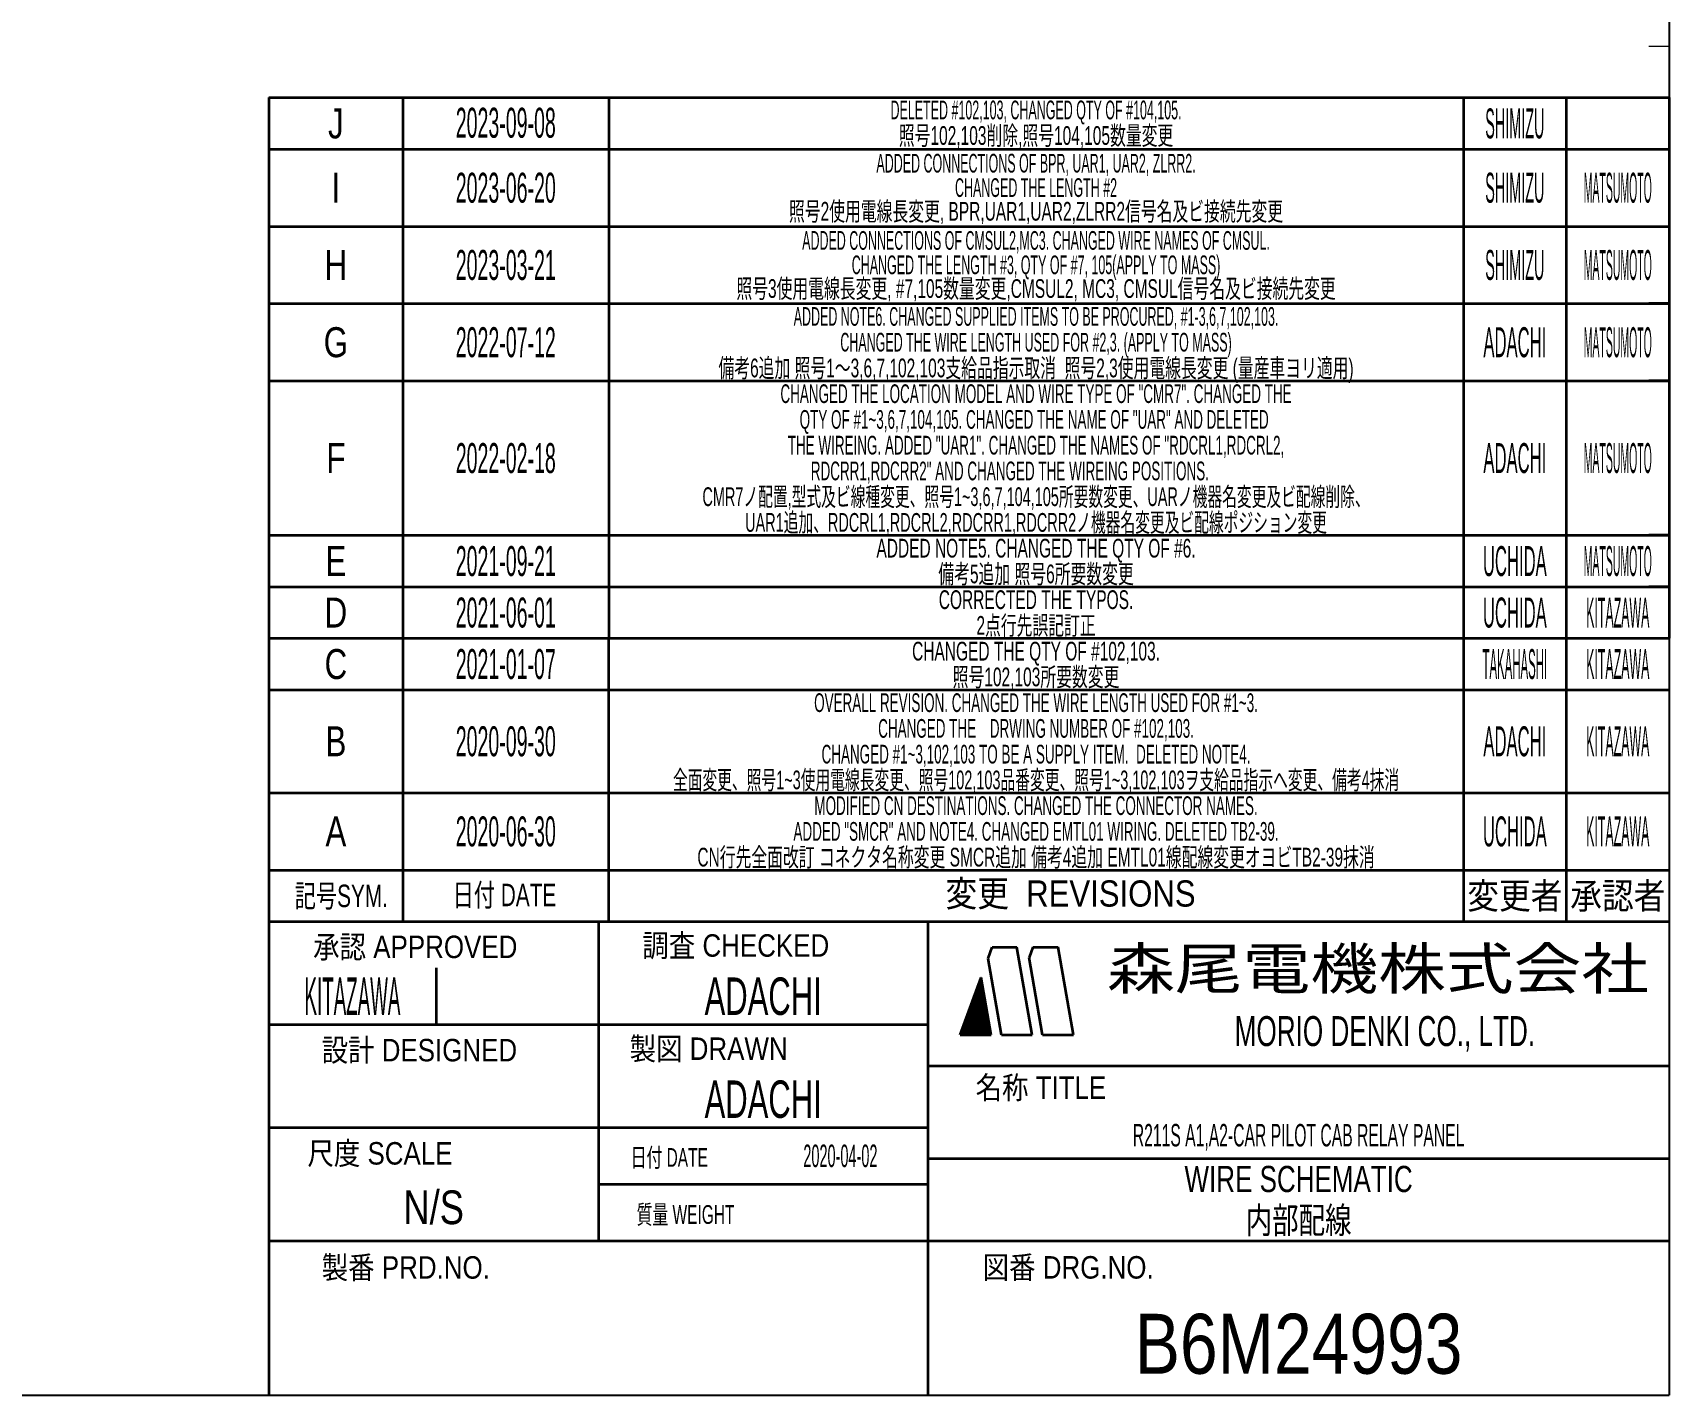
# Model space of a CAD drawing. Header units: millimetres. Extents: x 10 to 821, y 12 to 580.
# Drawn here: x 662.1 to 821, y 20 to 152.3 of the extents above; entities that cross this region are included whole.
import ezdxf
from ezdxf.enums import TextEntityAlignment as Align

# ---------------------------------------------------------------- set-up
doc = ezdxf.new("R2010")
doc.units = ezdxf.units.MM
doc.layers.add('図面枠B6M', color=7, linetype='Continuous')
doc.styles.add('HG丸ｺﾞｼｯｸM-PRO', font='')
doc.styles.get('HG丸ｺﾞｼｯｸM-PRO').set_extended_font_data('HG丸ｺﾞｼｯｸM-PRO')

# ---------------------------------------------------------------- blocks, each defined once
blk = doc.blocks.new('BLKF023')
at = {"layer": '図面枠B6M', "color": 2, "linetype": 'Continuous', "lineweight": 25}
for p in [(821, 574), (9.5, 20)]:
    blk.add_line(p, (821, 20), dxfattribs=at)
at = {"layer": '図面枠B6M', "color": 4, "linetype": 'Continuous', "lineweight": 13}
for p, q in [((819, 151), (821, 151)), ((819, 141), (821, 141))]:
    blk.add_line(p, q, dxfattribs=at)
at = {"layer": '図面枠B6M', "color": 3, "linetype": 'Continuous', "lineweight": 35}
for p, q in [((821, 126), (819, 126)), ((821, 118.5), (819, 118.5)), ((821, 103.5), (819, 103.5)), ((821, 98.5), (819, 98.5)), ((685, 93.5), (821, 93.5)), ((685, 93.5), (685, 20)), ((698, 93.5), (698, 66)), ((718, 66), (718, 93.5)), ((801, 93.5), (801, 66)), ((811, 93.5), (811, 66)), ((685, 88.5), (821, 88.5)), ((685, 78.5), (821, 78.5)), ((685, 71), (821, 71)), ((685, 66), (821, 66)), ((717, 66), (717, 35)), ((749, 66), (749, 20)), ((754.84, 62.4), (755.23, 63.5)), ((756.14, 55), (754.84, 62.4)), ((755.23, 63.5), (757.64, 63.5)), ((759.14, 55), (757.64, 63.5)), ((759.18, 63.5), (758.82, 62.51)), ((760.14, 55), (758.82, 62.51)), ((759.18, 63.5), (761.64, 63.5)), ((763.14, 55), (761.64, 63.5)), ((701.23, 61.5), (701.23, 56)), ((752.14, 55), (754.16, 60.55)), ((754.07, 60.31), (754.18, 60.42)), ((754.15, 60.53), (754.16, 60.54)), ((755.14, 55), (754.16, 60.55)), ((753.02, 57.42), (754.46, 58.86)), ((753.1, 57.64), (754.44, 58.98)), ((753.18, 57.86), (754.42, 59.1)), ((753.26, 58.08), (754.4, 59.22)), ((753.34, 58.31), (754.38, 59.34)), ((753.43, 58.53), (754.35, 59.46)), ((753.51, 58.75), (754.33, 59.58)), ((753.59, 58.97), (754.31, 59.7)), ((753.67, 59.19), (754.29, 59.82)), ((753.75, 59.42), (754.27, 59.94)), ((753.83, 59.64), (754.25, 60.06)), ((753.91, 59.86), (754.23, 60.18)), ((753.99, 60.08), (754.21, 60.3)), ((752.16, 55), (754.69, 57.53)), ((752.21, 55.19), (754.67, 57.65)), ((752.29, 55.41), (754.65, 57.77)), ((752.3, 55), (754.71, 57.41)), ((752.37, 55.64), (754.63, 57.89)), ((752.44, 55), (754.74, 57.29)), ((752.45, 55.86), (754.61, 58.01)), ((752.54, 56.08), (754.59, 58.13)), ((752.62, 56.3), (754.57, 58.25)), ((752.7, 56.53), (754.55, 58.37)), ((752.78, 56.75), (754.52, 58.49)), ((752.86, 56.97), (754.5, 58.61)), ((752.94, 57.19), (754.48, 58.73)), ((685, 56), (749, 56)), ((752.58, 55), (754.76, 57.17)), ((752.72, 55), (754.78, 57.05)), ((752.86, 55), (754.8, 56.93)), ((753.01, 55), (754.82, 56.81)), ((753.15, 55), (754.84, 56.69)), ((753.29, 55), (754.86, 56.57)), ((753.43, 55), (754.88, 56.45)), ((753.57, 55), (754.91, 56.33)), ((753.71, 55), (754.93, 56.21)), ((753.85, 55), (754.95, 56.09)), ((754, 55), (754.97, 55.97)), ((754.14, 55), (754.99, 55.85)), ((754.28, 55), (755.01, 55.73)), ((752.14, 55), (755.14, 55)), ((754.42, 55), (755.03, 55.61)), ((754.56, 55), (755.05, 55.49)), ((754.7, 55), (755.08, 55.37)), ((754.84, 55), (755.1, 55.25)), ((754.99, 55), (755.12, 55.13)), ((755.13, 55), (755.14, 55.01)), ((756.14, 55), (759.14, 55)), ((760.14, 55), (763.14, 55)), ((749, 52), (821, 52)), ((685, 46), (749, 46)), ((749, 43), (821, 43)), ((717, 40.5), (749, 40.5)), ((685, 35), (821, 35))]:
    blk.add_line(p, q, dxfattribs=at)
at = {"layer": '図面枠B6M', "color": 4, "linetype": 'Continuous', "lineweight": 13, "style": 'HG丸ｺﾞｼｯｸM-PRO'}
for s, height, width, p in [('日付 DATE', 2.182, 0.692507, (707.87, 68.58)), ('変更  REVISIONS', 2.5455, 0.887352, (762.85, 68.72)), ('変更者', 2.545, 0.887717, (806, 68.5)), ('承認者', 2.545, 0.887717, (816, 68.5)), ('記号SYM.', 2.182, 0.69227, (692.03, 68.49)), ('承認 APPROVED', 2.1818, 0.863151, (699.21, 63.54)), ('調査 CHECKED', 2.182, 0.863174, (730.34, 63.67)), ('設計 DESIGNED', 2.1818, 0.862613, (699.61, 53.51)), ('製図 DRAWN', 2.182, 0.863099, (727.7, 53.65)), ('名称 TITLE', 2.182, 0.862489, (759.97, 49.87)), ('尺度 SCALE', 2.182, 0.862581, (695.78, 43.49)), ('日付 DATE', 1.818, 0.618255, (723.88, 43.09)), ('質量 WEIGHT', 1.818, 0.618812, (725.46, 37.55)), ('製番 PRD.NO.', 2.182, 0.863299, (698.29, 32.41)), ('図番 DRG.NO.', 2.182, 0.863083, (762.62, 32.42))]:
    blk.add_text(s, height=height, dxfattribs=dict(at, width=width)).set_placement(p, align=Align.MIDDLE_CENTER)
at = {"layer": '図面枠B6M', "color": 2, "linetype": 'Continuous', "lineweight": 25, "style": 'HG丸ｺﾞｼｯｸM-PRO', "width": 1.206081}
blk.add_text('森尾電機株式会社', height=4, dxfattribs=at).set_placement((792.72, 61.43), align=Align.MIDDLE_CENTER)
at = {"layer": '図面枠B6M', "color": 3, "linetype": 'Continuous', "lineweight": 35, "style": 'HG丸ｺﾞｼｯｸM-PRO', "width": 0.652197}
blk.add_text('MORIO DENKI CO., LTD.', height=2.9091, dxfattribs=at).set_placement((793.38, 55.36), align=Align.MIDDLE_CENTER)
blk = doc.blocks.new('BLKF024')
at = {"layer": '図面枠B6M', "color": 3, "linetype": 'Continuous', "lineweight": 35, "style": 'HG丸ｺﾞｼｯｸM-PRO'}
for s, height, width, p in [('E', 2.91, 0.784871, (691.5, 101)), ('2021-09-21', 2.909, 0.488281, (708, 101)), ('ADDED NOTE5. CHANGED THE QTY OF #6.', 1.8182, 0.618373, (759.5, 102.25)), ('UCHIDA', 2.909, 0.415827, (806, 101)), ('MATSUMOTO', 2.909, 0.26157, (816, 101)), ('D', 2.91, 0.784656, (691.5, 96)), ('2021-06-01', 2.909, 0.488281, (708, 96)), ('CORRECTED THE TYPOS.', 1.8182, 0.618718, (759.5, 97.25)), ('UCHIDA', 2.909, 0.415827, (806, 96)), ('KITAZAWA', 2.909, 0.308644, (816, 96)), ('C', 2.91, 0.782198, (691.5, 91)), ('2021-01-07', 2.909, 0.488281, (708, 91)), ('TAKAHASHI', 2.909, 0.284557, (806, 91)), ('KITAZAWA', 2.909, 0.308644, (816, 91)), ('OVERALL REVISION. CHANGED THE WIRE LENGTH USED FOR #1~3.', 1.8182, 0.537468, (759.5, 87.25)), ('B', 2.91, 0.78204, (691.5, 83.5)), ('2020-09-30', 2.909, 0.488281, (708, 83.5)), ('ADACHI', 2.909, 0.415454, (806, 83.5)), ('KITAZAWA', 2.909, 0.308644, (816, 83.5)), ('MODIFIED CN DESTINATIONS. CHANGED THE CONNECTOR NAMES.', 1.8182, 0.537472, (759.5, 77.25)), ('A', 2.91, 0.782973, (691.5, 74.75)), ('2020-06-30', 2.909, 0.488281, (708, 74.75)), ('UCHIDA', 2.909, 0.415827, (806, 74.75)), ('KITAZAWA', 2.909, 0.308644, (816, 74.75)), ('KITAZAWA', 3.636, 0.374534, (693.11, 58.75)), ('ADACHI', 3.636, 0.619335, (733, 58.75)), ('ADACHI', 3.636, 0.619335, (733, 48.75)), ('R211S A1,A2-CAR PILOT CAB RELAY PANEL', 2.1818, 0.522623, (785, 45.25)), ('2020-04-02', 2.182, 0.482412, (740.5, 43.25)), ('WIRE SCHEMATIC', 2.5455, 0.741663, (785, 41)), ('N/S', 3.273, 0.805664, (701, 38.25)), ('B6M24993', 5.818, 0.845653, (785, 25))]:
    blk.add_text(s, height=height, dxfattribs=dict(at, width=width)).set_placement(p, align=Align.MIDDLE_CENTER)
blk = doc.blocks.new('BLKF256')
at = {"layer": '図面枠B6M', "color": 3, "linetype": 'Continuous', "lineweight": 35}
for p, q in [((685, 98.5), (821, 98.5)), ((685, 98.5), (685, 93.5)), ((698, 98.5), (698, 93.5)), ((718, 98.5), (718, 93.5)), ((801, 98.5), (801, 93.5)), ((811, 98.5), (811, 93.5)), ((821, 98.5), (821, 93.5)), ((685, 93.5), (821, 93.5))]:
    blk.add_line(p, q, dxfattribs=at)
blk = doc.blocks.new('BLKF255')
at = {"layer": '図面枠B6M', "color": 3, "linetype": 'Continuous', "lineweight": 35}
blk.add_blockref('BLKF256', (0, 0), dxfattribs=at)
blk = doc.blocks.new('BLKF260')
at = {"layer": '図面枠B6M', "color": 3, "linetype": 'Continuous', "lineweight": 35}
for p, q in [((685, 103.5), (821, 103.5)), ((685, 103.5), (685, 98.5)), ((698, 103.5), (698, 98.5)), ((718, 103.5), (718, 98.5)), ((801, 103.5), (801, 98.5)), ((811, 103.5), (811, 98.5)), ((821, 103.5), (821, 98.5)), ((685, 98.5), (821, 98.5))]:
    blk.add_line(p, q, dxfattribs=at)
blk = doc.blocks.new('BLKF259')
at = {"layer": '図面枠B6M', "color": 3, "linetype": 'Continuous', "lineweight": 35}
blk.add_blockref('BLKF260', (0, 0), dxfattribs=at)
blk = doc.blocks.new('BLKF310')
at = {"layer": '図面枠B6M', "color": 3, "linetype": 'Continuous', "lineweight": 35}
for p, q in [((685, 118.5), (821, 118.5)), ((685, 118.5), (685, 103.5)), ((698, 118.5), (698, 103.5)), ((718, 118.5), (718, 103.5)), ((801, 118.5), (801, 103.5)), ((811, 118.5), (811, 103.5)), ((821, 118.5), (821, 103.5)), ((685, 103.5), (821, 103.5))]:
    blk.add_line(p, q, dxfattribs=at)
blk = doc.blocks.new('BLKF309')
at = {"layer": '図面枠B6M', "color": 3, "linetype": 'Continuous', "lineweight": 35}
blk.add_blockref('BLKF310', (0, 0), dxfattribs=at)
at = {"layer": '図面枠B6M', "color": 4, "linetype": 'Continuous', "lineweight": 13, "style": 'HG丸ｺﾞｼｯｸM-PRO'}
for s, height, width, p in [('CHANGED THE LOCATION MODEL AND WIRE TYPE OF "CMR7". CHANGED THE', 1.8182, 0.537487, (759.5, 117.25)), ('F', 2.91, 0.783156, (691.5, 111)), ('2022-02-18', 2.909, 0.488281, (708, 111)), ('ADACHI', 2.909, 0.415454, (806, 111)), ('MATSUMOTO', 2.909, 0.26157, (816, 111))]:
    blk.add_text(s, height=height, dxfattribs=dict(at, width=width)).set_placement(p, align=Align.MIDDLE_CENTER)
blk = doc.blocks.new('BLKF318')
at = {"layer": '図面枠B6M', "color": 3, "linetype": 'Continuous', "lineweight": 35}
for p, q in [((685, 126), (821, 126)), ((685, 126), (685, 118.5)), ((698, 126), (698, 118.5)), ((718, 126), (718, 118.5)), ((801, 126), (801, 118.5)), ((811, 126), (811, 118.5)), ((821, 126), (821, 118.5)), ((685, 118.5), (821, 118.5))]:
    blk.add_line(p, q, dxfattribs=at)
blk = doc.blocks.new('BLKF317')
at = {"layer": '図面枠B6M', "color": 3, "linetype": 'Continuous', "lineweight": 35}
blk.add_blockref('BLKF318', (0, 0), dxfattribs=at)
at = {"layer": '図面枠B6M', "color": 4, "linetype": 'Continuous', "lineweight": 13, "style": 'HG丸ｺﾞｼｯｸM-PRO'}
for s, height, width, p in [('ADDED NOTE6. CHANGED SUPPLIED ITEMS TO BE PROCURED, #1-3,6,7,102,103.', 1.8182, 0.497691, (759.5, 124.75)), ('G', 2.91, 0.783387, (691.5, 122.25)), ('2022-07-12', 2.909, 0.488281, (708, 122.25)), ('ADACHI', 2.909, 0.415454, (806, 122.25)), ('MATSUMOTO', 2.909, 0.26157, (816, 122.25))]:
    blk.add_text(s, height=height, dxfattribs=dict(at, width=width)).set_placement(p, align=Align.MIDDLE_CENTER)
blk = doc.blocks.new('BLKF338')
at = {"layer": '図面枠B6M', "color": 3, "linetype": 'Continuous', "lineweight": 35}
for p, q in [((685, 133.5), (821, 133.5)), ((685, 133.5), (685, 126)), ((698, 133.5), (698, 126)), ((718, 133.5), (718, 126)), ((801, 133.5), (801, 126)), ((811, 133.5), (811, 126)), ((821, 133.5), (821, 126)), ((685, 126), (821, 126))]:
    blk.add_line(p, q, dxfattribs=at)
blk = doc.blocks.new('BLKF337')
at = {"layer": '図面枠B6M', "color": 3, "linetype": 'Continuous', "lineweight": 35}
blk.add_blockref('BLKF338', (0, 0), dxfattribs=at)
at = {"layer": '図面枠B6M', "color": 4, "linetype": 'Continuous', "lineweight": 13, "style": 'HG丸ｺﾞｼｯｸM-PRO'}
for s, height, width, p in [('H', 2.91, 0.781614, (691.5, 129.75)), ('2023-03-21', 2.909, 0.488281, (708, 129.75)), ('SHIMIZU', 2.909, 0.359252, (806, 129.75)), ('MATSUMOTO', 2.909, 0.26157, (816, 129.75))]:
    blk.add_text(s, height=height, dxfattribs=dict(at, width=width)).set_placement(p, align=Align.MIDDLE_CENTER)
blk = doc.blocks.new('BLKF362')
at = {"layer": '図面枠B6M', "color": 3, "linetype": 'Continuous', "lineweight": 35}
for p, q in [((685, 141), (821, 141)), ((685, 141), (685, 133.5)), ((698, 141), (698, 133.5)), ((718, 141), (718, 133.5)), ((801, 141), (801, 133.5)), ((811, 141), (811, 133.5)), ((821, 141), (821, 133.5)), ((685, 133.5), (821, 133.5))]:
    blk.add_line(p, q, dxfattribs=at)
blk = doc.blocks.new('BLKF361')
at = {"layer": '図面枠B6M', "color": 3, "linetype": 'Continuous', "lineweight": 35}
blk.add_blockref('BLKF362', (0, 0), dxfattribs=at)
at = {"layer": '図面枠B6M', "color": 4, "linetype": 'Continuous', "lineweight": 13, "style": 'HG丸ｺﾞｼｯｸM-PRO'}
for s, height, width, p in [('I', 2.91, 0.781614, (691.5, 137.25)), ('2023-06-20', 2.909, 0.488281, (708, 137.25)), ('SHIMIZU', 2.909, 0.359252, (806, 137.25)), ('MATSUMOTO', 2.909, 0.26157, (816, 137.25))]:
    blk.add_text(s, height=height, dxfattribs=dict(at, width=width)).set_placement(p, align=Align.MIDDLE_CENTER)
blk = doc.blocks.new('BLKF365')
at = {"layer": '図面枠B6M', "color": 3, "linetype": 'Continuous', "lineweight": 35}
for p, q in [((685, 146), (821, 146)), ((685, 146), (685, 141)), ((698, 146), (698, 141)), ((718, 146), (718, 141)), ((801, 146), (801, 141)), ((811, 146), (811, 141)), ((821, 146), (821, 141)), ((685, 141), (821, 141))]:
    blk.add_line(p, q, dxfattribs=at)
blk = doc.blocks.new('BLKF364')
at = {"layer": '図面枠B6M', "color": 3, "linetype": 'Continuous', "lineweight": 35}
blk.add_blockref('BLKF365', (0, 0), dxfattribs=at)

msp = doc.modelspace()

# ---------------------------------------------------------------- block references
at = {"layer": '図面枠B6M', "color": 4, "linetype": 'Continuous', "lineweight": 13}
for name in ['BLKF023', 'BLKF361', 'BLKF337', 'BLKF317', 'BLKF309']:
    msp.add_blockref(name, (0, 0), dxfattribs=at)
at = {"layer": '図面枠B6M', "color": 3, "linetype": 'Continuous', "lineweight": 35}
for name in ['BLKF364', 'BLKF259', 'BLKF024', 'BLKF255']:
    msp.add_blockref(name, (0, 0), dxfattribs=at)

# ---------------------------------------------------------------- texts
at = {"layer": '図面枠B6M', "color": 4, "linetype": 'Continuous', "lineweight": 13, "style": 'HG丸ｺﾞｼｯｸM-PRO'}
for s, height, width, p in [('J', 2.91, 0.785248, (691.5, 143.49)), ('2023-09-08', 2.909, 0.488281, (708, 143.56)), ('DELETED #102,103, CHANGED QTY OF #104,105.', 1.8182, 0.498046, (759.5, 144.8)), ('SHIMIZU', 2.909, 0.359252, (806, 143.49)), ('ADDED CONNECTIONS OF BPR, UAR1, UAR2, ZLRR2.', 1.8182, 0.497828, (759.5, 139.63)), ('ADDED CONNECTIONS OF CMSUL2,MC3. CHANGED WIRE NAMES OF CMSUL.', 1.8182, 0.497371, (759.5, 132.13)), ('QTY OF #1~3,6,7,104,105. CHANGED THE NAME OF "UAR" AND DELETED ', 1.8182, 0.537495, (759.5, 114.75)), ('THE WIREING. ADDED "UAR1". CHANGED THE NAMES OF "RDCRL1,RDCRL2,', 1.8182, 0.537441, (759.5, 112.25)), ('RDCRR1,RDCRR2" AND CHANGED THE WIREING POSITIONS.              ', 1.8182, 0.537654, (759.5, 109.75)), ('CMR7ノ配置,型式及ビ線種変更、照号1~3,6,7,104,105所要数変更、UARノ機器名変更及ビ配線削除、', 1.8182, 0.577652, (759.5, 107.25)), ('UAR1追加、RDCRL1,RDCRL2,RDCRR1,RDCRR2ノ機器名変更及ビ配線ポジション変更', 1.8182, 0.577588, (759.5, 104.75))]:
    msp.add_text(s, height=height, dxfattribs=dict(at, width=width)).set_placement(p, align=Align.MIDDLE_CENTER)
at = {"layer": '図面枠B6M', "color": 3, "linetype": 'Continuous', "lineweight": 35, "style": 'HG丸ｺﾞｼｯｸM-PRO'}
for s, height, width, p in [('照号102,103削除,照号104,105数量変更', 1.8182, 0.619124, (759.5, 142.32)), ('CHANGED THE LENGTH #2', 1.8182, 0.497783, (759.5, 137.26)), ('照号2使用電線長変更, BPR,UAR1,UAR2,ZLRR2信号名及ビ接続先変更', 1.8182, 0.619003, (759.5, 134.96)), ('CHANGED THE LENGTH #3, QTY OF #7, 105(APPLY TO MASS)', 1.8182, 0.498012, (759.5, 129.76)), ('照号3使用電線長変更, #7,105数量変更,CMSUL2, MC3, CMSUL信号名及ビ接続先変更', 1.8182, 0.618761, (759.5, 127.46)), ('CHANGED THE WIRE LENGTH USED FOR #2,3. (APPLY TO MASS)', 1.8182, 0.498008, (759.5, 122.25)), ('備考6追加 照号1～3,6,7,102,103支給品指示取消  照号2,3使用電線長変更 (量産車ヨリ適用)', 1.8182, 0.618855, (759.5, 119.75)), ('備考5追加 照号6所要数変更', 1.8182, 0.618923, (759.5, 99.75)), ('2点行先誤記訂正', 1.818, 0.619054, (759.5, 94.75)), ('CHANGED THE QTY OF #102,103.', 1.8182, 0.618659, (759.5, 92.25)), ('照号102,103所要数変更', 1.8182, 0.619177, (759.5, 89.75)), ('CHANGED THE\u3000DRWING NUMBER OF #102,103.', 1.8182, 0.537387, (759.5, 84.75)), ('CHANGED #1~3,102,103 TO BE A SUPPLY ITEM.  DELETED NOTE4.', 1.8182, 0.537581, (759.5, 82.25)), ('全面変更、照号1~3使用電線長変更、照号102,103品番変更、照号1~3,102,103ヲ支給品指示ヘ変更、備考4抹消', 1.8182, 0.577664, (759.5, 79.75)), ('ADDED "SMCR" AND NOTE4. CHANGED EMTL01 WIRING. DELETED TB2-39.', 1.8182, 0.537602, (759.5, 74.75)), ('CN行先全面改訂 コネクタ名称変更 SMCR追加 備考4追加 EMTL01線配線変更オヨビTB2-39抹消', 1.8182, 0.618912, (759.5, 72.25)), ('内部配線', 2.545, 0.741121, (785, 37))]:
    msp.add_text(s, height=height, dxfattribs=dict(at, width=width)).set_placement(p, align=Align.MIDDLE_CENTER)

doc.saveas('drawing.dxf')
